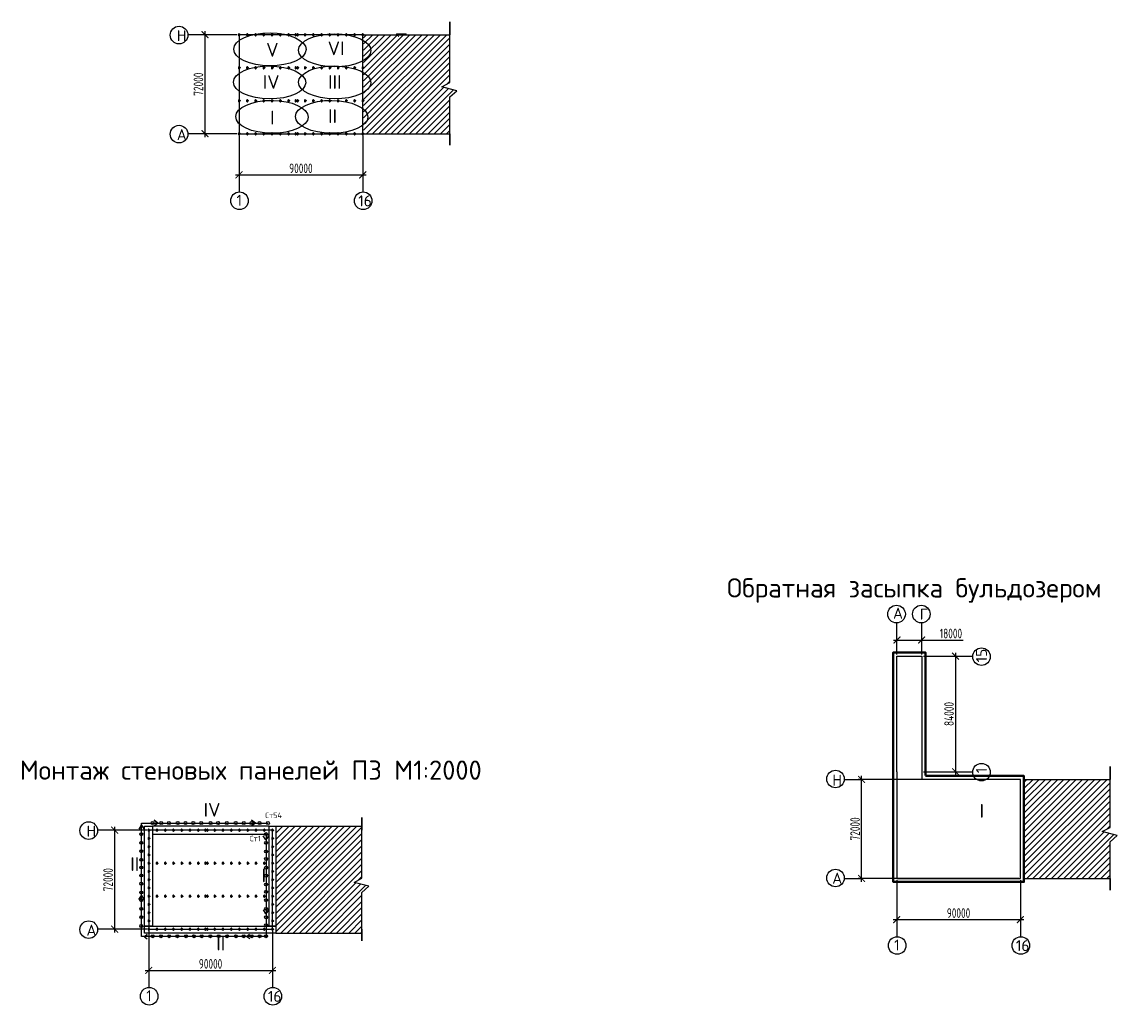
# Paper-space layout 'кал.план' of a CAD drawing. Header units: millimetres. Extents: x 0 to 2359, y 0 to 678.
# Drawn here: x 1408.2 to 1806.6, y -0.3 to 357.2 of the extents above; entities that cross this region are included whole.
import ezdxf

# ---------------------------------------------------------------- set-up
doc = ezdxf.new("R2010")
doc.units = ezdxf.units.MM
doc.header["$LTSCALE"] = 0.5
doc.layers.add('размеры', color=7, linetype='Continuous')
doc.layers.add('тонкие', color=7, linetype='Continuous')
doc.layers.add('ТОЛСТЫЕ', color=1, linetype='Continuous', lineweight=50)
doc.layers.add('ТОНКИЕе', color=7, linetype='Continuous', lineweight=25)
doc.styles.add('Наклонный', font='isocpeur.ttf', dxfattribs={"width": 0.7, "height": 3.5})
doc.styles.add('Наклонный 5', font='isocpeur.ttf', dxfattribs={"height": 7})
doc.dimstyles.new('СТРОИТЕЛЬНЫЙ', dxfattribs={"dimtxt": 3.5, "dimasz": 2.5, "dimexe": 1.25, "dimexo": 0.625, "dimtad": 1, "dimdec": 0, "dimlfac": 500, "dimdsep": 46, "dimtxsty": 'Наклонный', "dimblk1": 'ARCHTICK', "dimblk2": 'ARCHTICK', "dimsah": 1, "dimcen": 0, "dimdle": 1.25, "dimadec": 0, "dimazin": 0, "dimtfac": 0.75, "dimtdec": 0, "dimtmove": 0, "dimatfit": 3, "dimldrblk": 'ARCHTICK', "dimfxl": 1, "dimtolj": 1, "dimtzin": 0, "dimarcsym": 0})

# ---------------------------------------------------------------- blocks, each defined once
blk = doc.blocks.new('_ArchTick')
at = {"color": 0, "linetype": 'ByBlock', "const_width": 0.15}
blk.add_lwpolyline([(-0.5, -0.5), (0.5, 0.5)], dxfattribs=at)
blk = doc.blocks.new('*D827')
at = {"layer": 'Defpoints', "color": 0, "transparency": 16777216}
for p in [(1726.4, 45.73), (1771.4, 45.73), (1771.4, 30.75)]:
    blk.add_point(p, dxfattribs=at)
at = {"layer": 'размеры', "color": 0, "lineweight": -2, "transparency": 16777216}
for p, q in [((1726.4, 45.1), (1726.4, 29.5)), ((1771.4, 45.1), (1771.4, 29.5)), ((1725.15, 30.75), (1772.65, 30.75))]:
    blk.add_line(p, q, dxfattribs=at)
at = {"layer": 'размеры', "color": 0, "lineweight": -2, "transparency": 16777216, "xscale": 2.5, "yscale": 2.5, "zscale": 2.5, "rotation": 180}
blk.add_blockref('_ArchTick', (1726.4, 30.75), dxfattribs=at)
at = {"layer": 'размеры', "color": 0, "lineweight": -2, "transparency": 16777216, "xscale": 2.5, "yscale": 2.5, "zscale": 2.5}
blk.add_blockref('_ArchTick', (1771.4, 30.75), dxfattribs=at)
at = {"layer": 'размеры', "color": 0, "transparency": 16777216, "insert": (1748.9, 33.13), "char_height": 3.5, "attachment_point": 5, "style": 'Наклонный'}
blk.add_mtext('\\A1;90000', dxfattribs=at)
blk = doc.blocks.new('*D817')
at = {"layer": 'Defpoints', "color": 0, "transparency": 16777216}
for p in [(1454.31, 27.27), (1499.31, 27.27), (1499.31, 12.3)]:
    blk.add_point(p, dxfattribs=at)
at = {"layer": 'размеры', "color": 0, "lineweight": -2, "transparency": 16777216}
for p, q in [((1454.31, 26.65), (1454.31, 11.05)), ((1499.31, 26.65), (1499.31, 11.05)), ((1453.06, 12.3), (1500.56, 12.3))]:
    blk.add_line(p, q, dxfattribs=at)
at = {"layer": 'размеры', "color": 0, "lineweight": -2, "transparency": 16777216, "xscale": 2.5, "yscale": 2.5, "zscale": 2.5, "rotation": 180}
blk.add_blockref('_ArchTick', (1454.31, 12.3), dxfattribs=at)
at = {"layer": 'размеры', "color": 0, "lineweight": -2, "transparency": 16777216, "xscale": 2.5, "yscale": 2.5, "zscale": 2.5}
blk.add_blockref('_ArchTick', (1499.31, 12.3), dxfattribs=at)
at = {"layer": 'размеры', "color": 0, "transparency": 16777216, "insert": (1476.81, 14.67), "char_height": 3.5, "attachment_point": 5, "style": 'Наклонный'}
blk.add_mtext('\\A1;90000', dxfattribs=at)
blk = doc.blocks.new('*D818')
at = {"layer": 'Defpoints', "color": 0, "transparency": 16777216}
for p in [(1454.31, 63.27), (1441.92, 27.27), (1454.31, 27.27)]:
    blk.add_point(p, dxfattribs=at)
at = {"layer": 'размеры', "color": 0, "lineweight": -2, "transparency": 16777216}
for p, q in [((1441.92, 64.52), (1441.92, 26.02)), ((1453.69, 63.27), (1440.67, 63.27)), ((1453.69, 27.27), (1440.67, 27.27))]:
    blk.add_line(p, q, dxfattribs=at)
at = {"layer": 'размеры', "color": 0, "lineweight": -2, "transparency": 16777216, "xscale": 2.5, "yscale": 2.5, "zscale": 2.5}
for p, rotation in [((1441.92, 63.27), 90), ((1441.92, 27.27), 270)]:
    blk.add_blockref('_ArchTick', p, dxfattribs=dict(at, rotation=rotation))
at = {"layer": 'размеры', "color": 0, "transparency": 16777216, "insert": (1439.54, 45.27), "char_height": 3.5, "attachment_point": 5, "rotation": 90, "style": 'Наклонный'}
blk.add_mtext('\\A1;72000', dxfattribs=at)
blk = doc.blocks.new('*D831')
at = {"layer": 'Defpoints', "color": 0, "transparency": 16777216}
for p in [(1487.17, 316.52), (1532.17, 316.52), (1532.17, 301.54)]:
    blk.add_point(p, dxfattribs=at)
at = {"layer": 'размеры', "color": 0, "lineweight": -2, "transparency": 16777216}
for p, q in [((1487.17, 315.89), (1487.17, 300.29)), ((1532.17, 315.89), (1532.17, 300.29)), ((1485.92, 301.54), (1533.42, 301.54))]:
    blk.add_line(p, q, dxfattribs=at)
at = {"layer": 'размеры', "color": 0, "lineweight": -2, "transparency": 16777216, "xscale": 2.5, "yscale": 2.5, "zscale": 2.5, "rotation": 180}
blk.add_blockref('_ArchTick', (1487.17, 301.54), dxfattribs=at)
at = {"layer": 'размеры', "color": 0, "lineweight": -2, "transparency": 16777216, "xscale": 2.5, "yscale": 2.5, "zscale": 2.5}
blk.add_blockref('_ArchTick', (1532.17, 301.54), dxfattribs=at)
at = {"layer": 'размеры', "color": 0, "transparency": 16777216, "insert": (1509.67, 303.92), "char_height": 3.5, "attachment_point": 5, "style": 'Наклонный'}
blk.add_mtext('\\A1;90000', dxfattribs=at)
blk = doc.blocks.new('*D832')
at = {"layer": 'Defpoints', "color": 0, "transparency": 16777216}
for p in [(1487.17, 352.52), (1474.78, 316.52), (1487.17, 316.52)]:
    blk.add_point(p, dxfattribs=at)
at = {"layer": 'размеры', "color": 0, "lineweight": -2, "transparency": 16777216}
for p, q in [((1486.54, 352.52), (1473.53, 352.52)), ((1474.78, 353.77), (1474.78, 315.27)), ((1486.54, 316.52), (1473.53, 316.52))]:
    blk.add_line(p, q, dxfattribs=at)
at = {"layer": 'размеры', "color": 0, "lineweight": -2, "transparency": 16777216, "xscale": 2.5, "yscale": 2.5, "zscale": 2.5}
for p, rotation in [((1474.78, 352.52), 90), ((1474.78, 316.52), 270)]:
    blk.add_blockref('_ArchTick', p, dxfattribs=dict(at, rotation=rotation))
at = {"layer": 'размеры', "color": 0, "transparency": 16777216, "insert": (1472.4, 334.52), "char_height": 3.5, "attachment_point": 5, "rotation": 90, "style": 'Наклонный'}
blk.add_mtext('\\A1;72000', dxfattribs=at)
blk = doc.blocks.new('*D803')
at = {"layer": 'Defpoints', "color": 0, "transparency": 16777216}
for p in [(1735.5, 126.53), (1735.5, 84.53), (1747.82, 84.53)]:
    blk.add_point(p, dxfattribs=at)
at = {"layer": 'размеры', "color": 0, "lineweight": -2, "transparency": 16777216}
for p, q in [((1747.82, 127.78), (1747.82, 83.28)), ((1736.13, 126.53), (1749.07, 126.53)), ((1736.13, 84.53), (1749.07, 84.53))]:
    blk.add_line(p, q, dxfattribs=at)
at = {"layer": 'размеры', "color": 0, "lineweight": -2, "transparency": 16777216, "xscale": 2.5, "yscale": 2.5, "zscale": 2.5}
for p, rotation in [((1747.82, 126.53), 90), ((1747.82, 84.53), 270)]:
    blk.add_blockref('_ArchTick', p, dxfattribs=dict(at, rotation=rotation))
at = {"layer": 'размеры', "color": 0, "transparency": 16777216, "insert": (1745.44, 105.53), "char_height": 3.5, "attachment_point": 5, "rotation": 90, "style": 'Наклонный'}
blk.add_mtext('\\A1;84000', dxfattribs=at)
blk = doc.blocks.new('*D804')
at = {"layer": 'Defpoints', "color": 0, "transparency": 16777216}
for p in [(1735.5, 132.42), (1726.5, 126.53), (1735.5, 126.53)]:
    blk.add_point(p, dxfattribs=at)
at = {"layer": 'размеры', "color": 0, "lineweight": -2, "transparency": 16777216}
for p, q in [((1725.25, 132.42), (1735.5, 132.42)), ((1726.5, 127.16), (1726.5, 133.67)), ((1735.5, 127.16), (1735.5, 133.67)), ((1735.5, 132.42), (1750.55, 132.42))]:
    blk.add_line(p, q, dxfattribs=at)
at = {"layer": 'размеры', "color": 0, "lineweight": -2, "transparency": 16777216, "xscale": 2.5, "yscale": 2.5, "zscale": 2.5, "rotation": 180}
blk.add_blockref('_ArchTick', (1726.5, 132.42), dxfattribs=at)
at = {"layer": 'размеры', "color": 0, "lineweight": -2, "transparency": 16777216, "xscale": 2.5, "yscale": 2.5, "zscale": 2.5}
blk.add_blockref('_ArchTick', (1735.5, 132.42), dxfattribs=at)
at = {"layer": 'размеры', "color": 0, "transparency": 16777216, "insert": (1746.13, 134.79), "char_height": 3.5, "attachment_point": 5, "style": 'Наклонный'}
blk.add_mtext('\\A1;18000', dxfattribs=at)
blk = doc.blocks.new('*D805')
at = {"layer": 'Defpoints', "color": 0, "transparency": 16777216}
for p in [(1713.63, 81.73), (1771.44, 81.73), (1771.44, 45.73)]:
    blk.add_point(p, dxfattribs=at)
at = {"layer": 'размеры', "color": 0, "lineweight": -2, "transparency": 16777216}
for p, q in [((1770.82, 81.73), (1712.38, 81.73)), ((1713.63, 44.48), (1713.63, 82.98)), ((1770.82, 45.73), (1712.38, 45.73))]:
    blk.add_line(p, q, dxfattribs=at)
at = {"layer": 'размеры', "color": 0, "lineweight": -2, "transparency": 16777216, "xscale": 2.5, "yscale": 2.5, "zscale": 2.5}
for p, rotation in [((1713.63, 81.73), 90), ((1713.63, 45.73), 270)]:
    blk.add_blockref('_ArchTick', p, dxfattribs=dict(at, rotation=rotation))
at = {"layer": 'размеры', "color": 0, "transparency": 16777216, "insert": (1711.26, 63.73), "char_height": 3.5, "attachment_point": 5, "rotation": 90, "style": 'Наклонный'}
blk.add_mtext('\\A1;72000', dxfattribs=at)

psp = doc.layouts.new('кал.план')

# ---------------------------------------------------------------- hatches: boundary and pattern name
at = {"layer": 'тонкие', "transparency": 33554687}
h = psp.add_hatch(dxfattribs=at)
h.set_pattern_fill('ANSI31', scale=0.5)
h.set_pattern_definition([(45, (1143.179, -237.6776), (-1.122532, 1.122532), [])])
h.paths.add_polyline_path([(1563.812, 352.5173), (1563.5742, 352.5173), (1532.4691, 352.5173), (1532.4691, 316.5173), (1563.812, 316.5173), (1563.812, 329.8757), (1566.3688, 332.1294), (1560.9627, 333.5257), (1563.812, 335.075)])
h = psp.add_hatch(dxfattribs=at)
h.set_pattern_fill('ANSI31', scale=0.5)
h.set_pattern_definition([(45, (1383.3835, -508.4675), (-1.122532, 1.122532), [])])
h.paths.add_polyline_path([(1804.0164, 81.7274), (1803.7786, 81.7274), (1772.6736, 81.7274), (1772.6736, 45.7274), (1804.0164, 45.7274), (1804.0164, 59.0858), (1806.5733, 61.3395), (1801.1672, 62.7358), (1804.0164, 64.2851)])
h = psp.add_hatch(dxfattribs=at)
h.set_pattern_fill('ANSI31', scale=0.5)
h.set_pattern_definition([(45, (1111.2251, -526.9241), (-1.122532, 1.122532), [])])
h.paths.add_polyline_path([(1531.8581, 63.2707), (1531.8581, 64.763), (1500.5152, 64.763), (1500.5152, 25.8747), (1531.8581, 25.8747), (1531.8581, 40.6291), (1534.4149, 42.8829), (1529.0088, 44.2791), (1531.8581, 45.8284)])

# ---------------------------------------------------------------- linework, layer by layer
at = {"layer": 'ТОЛСТЫЕ', "color": 0}
for points in [[(1487.1691, 352.5173), (1487.1691, 352.8173), (1487.1691, 352.2173), (1487.1691, 352.5173), (1487.4691, 352.5173), (1486.8691, 352.5173)], [(1490.1691, 352.5173), (1490.1691, 352.8173), (1490.1691, 352.2173), (1490.1691, 352.5173), (1490.4691, 352.5173), (1489.8691, 352.5173)], [(1493.1691, 352.5173), (1493.1691, 352.8173), (1493.1691, 352.2173), (1493.1691, 352.5173), (1493.4691, 352.5173), (1492.8691, 352.5173)], [(1496.1691, 352.5173), (1496.1691, 352.8173), (1496.1691, 352.2173), (1496.1691, 352.5173), (1496.4691, 352.5173), (1495.8691, 352.5173)], [(1499.1691, 352.5173), (1499.1691, 352.8173), (1499.1691, 352.2173), (1499.1691, 352.5173), (1499.4691, 352.5173), (1498.8691, 352.5173)], [(1502.1691, 352.5173), (1502.1691, 352.8173), (1502.1691, 352.2173), (1502.1691, 352.5173), (1502.4691, 352.5173), (1501.8691, 352.5173)], [(1505.1691, 352.5173), (1505.1691, 352.8173), (1505.1691, 352.2173), (1505.1691, 352.5173), (1505.4691, 352.5173), (1504.8691, 352.5173)], [(1507.7991, 352.5173), (1507.7991, 352.8173), (1507.7991, 352.2173), (1507.7991, 352.5173), (1508.0991, 352.5173), (1507.4991, 352.5173)], [(1508.4741, 352.5173), (1508.4741, 352.8173), (1508.4741, 352.2173), (1508.4741, 352.5173), (1508.7741, 352.5173), (1508.1741, 352.5173)], [(1511.1691, 352.5173), (1511.1691, 352.8173), (1511.1691, 352.2173), (1511.1691, 352.5173), (1511.4691, 352.5173), (1510.8691, 352.5173)], [(1514.1691, 352.5173), (1514.1691, 352.8173), (1514.1691, 352.2173), (1514.1691, 352.5173), (1514.4691, 352.5173), (1513.8691, 352.5173)], [(1517.1691, 352.5173), (1517.1691, 352.8173), (1517.1691, 352.2173), (1517.1691, 352.5173), (1517.4691, 352.5173), (1516.8691, 352.5173)], [(1520.1691, 352.5173), (1520.1691, 352.8173), (1520.1691, 352.2173), (1520.1691, 352.5173), (1520.4691, 352.5173), (1519.8691, 352.5173)], [(1523.1691, 352.5173), (1523.1691, 352.8173), (1523.1691, 352.2173), (1523.1691, 352.5173), (1523.4691, 352.5173), (1522.8691, 352.5173)], [(1526.1691, 352.5173), (1526.1691, 352.8173), (1526.1691, 352.2173), (1526.1691, 352.5173), (1526.4691, 352.5173), (1525.8691, 352.5173)], [(1529.1691, 352.5173), (1529.1691, 352.8173), (1529.1691, 352.2173), (1529.1691, 352.5173), (1529.4691, 352.5173), (1528.8691, 352.5173)], [(1532.1691, 352.5173), (1532.1691, 352.8173), (1532.1691, 352.2173), (1532.1691, 352.5173), (1532.4691, 352.5173), (1531.8691, 352.5173)], [(1487.1691, 340.5173), (1487.1691, 340.8173), (1487.1691, 340.2173), (1487.1691, 340.5173), (1487.4691, 340.5173), (1486.8691, 340.5173)], [(1490.1691, 340.5173), (1490.1691, 340.8173), (1490.1691, 340.2173), (1490.1691, 340.5173), (1490.4691, 340.5173), (1489.8691, 340.5173)], [(1493.1691, 340.5173), (1493.1691, 340.8173), (1493.1691, 340.2173), (1493.1691, 340.5173), (1493.4691, 340.5173), (1492.8691, 340.5173)], [(1496.1691, 340.5173), (1496.1691, 340.8173), (1496.1691, 340.2173), (1496.1691, 340.5173), (1496.4691, 340.5173), (1495.8691, 340.5173)], [(1499.1691, 340.5173), (1499.1691, 340.8173), (1499.1691, 340.2173), (1499.1691, 340.5173), (1499.4691, 340.5173), (1498.8691, 340.5173)], [(1502.1691, 340.5173), (1502.1691, 340.8173), (1502.1691, 340.2173), (1502.1691, 340.5173), (1502.4691, 340.5173), (1501.8691, 340.5173)], [(1505.1691, 340.5173), (1505.1691, 340.8173), (1505.1691, 340.2173), (1505.1691, 340.5173), (1505.4691, 340.5173), (1504.8691, 340.5173)], [(1507.7991, 340.5173), (1507.7991, 340.8173), (1507.7991, 340.2173), (1507.7991, 340.5173), (1508.0991, 340.5173), (1507.4991, 340.5173)], [(1508.4741, 340.5173), (1508.4741, 340.8173), (1508.4741, 340.2173), (1508.4741, 340.5173), (1508.7741, 340.5173), (1508.1741, 340.5173)], [(1511.1691, 340.5173), (1511.1691, 340.8173), (1511.1691, 340.2173), (1511.1691, 340.5173), (1511.4691, 340.5173), (1510.8691, 340.5173)], [(1514.1691, 340.5173), (1514.1691, 340.8173), (1514.1691, 340.2173), (1514.1691, 340.5173), (1514.4691, 340.5173), (1513.8691, 340.5173)], [(1517.1691, 340.5173), (1517.1691, 340.8173), (1517.1691, 340.2173), (1517.1691, 340.5173), (1517.4691, 340.5173), (1516.8691, 340.5173)], [(1520.1691, 340.5173), (1520.1691, 340.8173), (1520.1691, 340.2173), (1520.1691, 340.5173), (1520.4691, 340.5173), (1519.8691, 340.5173)], [(1523.1691, 340.5173), (1523.1691, 340.8173), (1523.1691, 340.2173), (1523.1691, 340.5173), (1523.4691, 340.5173), (1522.8691, 340.5173)], [(1526.1691, 340.5173), (1526.1691, 340.8173), (1526.1691, 340.2173), (1526.1691, 340.5173), (1526.4691, 340.5173), (1525.8691, 340.5173)], [(1529.1691, 340.5173), (1529.1691, 340.8173), (1529.1691, 340.2173), (1529.1691, 340.5173), (1529.4691, 340.5173), (1528.8691, 340.5173)], [(1532.1691, 340.5173), (1532.1691, 340.8173), (1532.1691, 340.2173), (1532.1691, 340.5173), (1532.4691, 340.5173), (1531.8691, 340.5173)], [(1487.1691, 328.5173), (1487.1691, 328.8173), (1487.1691, 328.2173), (1487.1691, 328.5173), (1487.4691, 328.5173), (1486.8691, 328.5173)], [(1490.1691, 328.5173), (1490.1691, 328.8173), (1490.1691, 328.2173), (1490.1691, 328.5173), (1490.4691, 328.5173), (1489.8691, 328.5173)], [(1493.1691, 328.5173), (1493.1691, 328.8173), (1493.1691, 328.2173), (1493.1691, 328.5173), (1493.4691, 328.5173), (1492.8691, 328.5173)], [(1496.1691, 328.5173), (1496.1691, 328.8173), (1496.1691, 328.2173), (1496.1691, 328.5173), (1496.4691, 328.5173), (1495.8691, 328.5173)], [(1499.1691, 328.5173), (1499.1691, 328.8173), (1499.1691, 328.2173), (1499.1691, 328.5173), (1499.4691, 328.5173), (1498.8691, 328.5173)], [(1502.1691, 328.5173), (1502.1691, 328.8173), (1502.1691, 328.2173), (1502.1691, 328.5173), (1502.4691, 328.5173), (1501.8691, 328.5173)], [(1505.1691, 328.5173), (1505.1691, 328.8173), (1505.1691, 328.2173), (1505.1691, 328.5173), (1505.4691, 328.5173), (1504.8691, 328.5173)], [(1507.7991, 328.5173), (1507.7991, 328.8173), (1507.7991, 328.2173), (1507.7991, 328.5173), (1508.0991, 328.5173), (1507.4991, 328.5173)], [(1508.4741, 328.5173), (1508.4741, 328.8173), (1508.4741, 328.2173), (1508.4741, 328.5173), (1508.7741, 328.5173), (1508.1741, 328.5173)], [(1511.1691, 328.5173), (1511.1691, 328.8173), (1511.1691, 328.2173), (1511.1691, 328.5173), (1511.4691, 328.5173), (1510.8691, 328.5173)], [(1514.1691, 328.5173), (1514.1691, 328.8173), (1514.1691, 328.2173), (1514.1691, 328.5173), (1514.4691, 328.5173), (1513.8691, 328.5173)], [(1517.1691, 328.5173), (1517.1691, 328.8173), (1517.1691, 328.2173), (1517.1691, 328.5173), (1517.4691, 328.5173), (1516.8691, 328.5173)], [(1520.1691, 328.5173), (1520.1691, 328.8173), (1520.1691, 328.2173), (1520.1691, 328.5173), (1520.4691, 328.5173), (1519.8691, 328.5173)], [(1523.1691, 328.5173), (1523.1691, 328.8173), (1523.1691, 328.2173), (1523.1691, 328.5173), (1523.4691, 328.5173), (1522.8691, 328.5173)], [(1526.1691, 328.5173), (1526.1691, 328.8173), (1526.1691, 328.2173), (1526.1691, 328.5173), (1526.4691, 328.5173), (1525.8691, 328.5173)], [(1529.1691, 328.5173), (1529.1691, 328.8173), (1529.1691, 328.2173), (1529.1691, 328.5173), (1529.4691, 328.5173), (1528.8691, 328.5173)], [(1532.1691, 328.5173), (1532.1691, 328.8173), (1532.1691, 328.2173), (1532.1691, 328.5173), (1532.4691, 328.5173), (1531.8691, 328.5173)], [(1487.1691, 316.5173), (1487.1691, 316.8173), (1487.1691, 316.2173), (1487.1691, 316.5173), (1487.4691, 316.5173), (1486.8691, 316.5173)], [(1490.1691, 316.5173), (1490.1691, 316.8173), (1490.1691, 316.2173), (1490.1691, 316.5173), (1490.4691, 316.5173), (1489.8691, 316.5173)], [(1493.1691, 316.5173), (1493.1691, 316.8173), (1493.1691, 316.2173), (1493.1691, 316.5173), (1493.4691, 316.5173), (1492.8691, 316.5173)], [(1496.1691, 316.5173), (1496.1691, 316.8173), (1496.1691, 316.2173), (1496.1691, 316.5173), (1496.4691, 316.5173), (1495.8691, 316.5173)], [(1499.1691, 316.5173), (1499.1691, 316.8173), (1499.1691, 316.2173), (1499.1691, 316.5173), (1499.4691, 316.5173), (1498.8691, 316.5173)], [(1502.1691, 316.5173), (1502.1691, 316.8173), (1502.1691, 316.2173), (1502.1691, 316.5173), (1502.4691, 316.5173), (1501.8691, 316.5173)], [(1505.1691, 316.5173), (1505.1691, 316.8173), (1505.1691, 316.2173), (1505.1691, 316.5173), (1505.4691, 316.5173), (1504.8691, 316.5173)], [(1507.7991, 316.5173), (1507.7991, 316.8173), (1507.7991, 316.2173), (1507.7991, 316.5173), (1508.0991, 316.5173), (1507.4991, 316.5173)], [(1508.4741, 316.5173), (1508.4741, 316.8173), (1508.4741, 316.2173), (1508.4741, 316.5173), (1508.7741, 316.5173), (1508.1741, 316.5173)], [(1511.1691, 316.5173), (1511.1691, 316.8173), (1511.1691, 316.2173), (1511.1691, 316.5173), (1511.4691, 316.5173), (1510.8691, 316.5173)], [(1514.1691, 316.5173), (1514.1691, 316.8173), (1514.1691, 316.2173), (1514.1691, 316.5173), (1514.4691, 316.5173), (1513.8691, 316.5173)], [(1517.1691, 316.5173), (1517.1691, 316.8173), (1517.1691, 316.2173), (1517.1691, 316.5173), (1517.4691, 316.5173), (1516.8691, 316.5173)], [(1520.1691, 316.5173), (1520.1691, 316.8173), (1520.1691, 316.2173), (1520.1691, 316.5173), (1520.4691, 316.5173), (1519.8691, 316.5173)], [(1523.1691, 316.5173), (1523.1691, 316.8173), (1523.1691, 316.2173), (1523.1691, 316.5173), (1523.4691, 316.5173), (1522.8691, 316.5173)], [(1526.1691, 316.5173), (1526.1691, 316.8173), (1526.1691, 316.2173), (1526.1691, 316.5173), (1526.4691, 316.5173), (1525.8691, 316.5173)], [(1529.1691, 316.5173), (1529.1691, 316.8173), (1529.1691, 316.2173), (1529.1691, 316.5173), (1529.4691, 316.5173), (1528.8691, 316.5173)], [(1532.1691, 316.5173), (1532.1691, 316.8173), (1532.1691, 316.2173), (1532.1691, 316.5173), (1532.4691, 316.5173), (1531.8691, 316.5173)], [(1725.1336, 84.5303), (1725.1336, 84.5303), (1725.1336, 126.5303), (1725.1336, 127.9003), (1735.5036, 127.9003), (1736.8736, 127.9003), (1736.8736, 84.5303), (1736.8736, 83.1603)], [(1725.1336, 83.1603), (1725.1336, 84.5303)], [(1725.1336, 45.7274), (1725.1336, 45.7274), (1725.1336, 81.7274), (1725.1336, 82.9974), (1725.1336, 82.9974)], [(1736.8736, 82.9974), (1771.4036, 82.9974), (1772.6736, 82.9974), (1772.6736, 45.7274), (1772.6736, 44.4574), (1725.1336, 44.4574), (1725.1336, 45.7274)], [(1454.3136, 63.2707), (1454.3136, 63.5707), (1454.3136, 62.9707), (1454.3136, 63.2707), (1454.6136, 63.2707), (1454.0136, 63.2707)], [(1454.3136, 60.2707), (1454.3136, 60.5707), (1454.3136, 59.9707), (1454.3136, 60.2707), (1454.6136, 60.2707), (1454.0136, 60.2707)], [(1457.3136, 63.2707), (1457.3136, 63.5707), (1457.3136, 62.9707), (1457.3136, 63.2707), (1457.6136, 63.2707), (1457.0136, 63.2707)], [(1460.3136, 63.2707), (1460.3136, 63.5707), (1460.3136, 62.9707), (1460.3136, 63.2707), (1460.6136, 63.2707), (1460.0136, 63.2707)], [(1463.3136, 63.2707), (1463.3136, 63.5707), (1463.3136, 62.9707), (1463.3136, 63.2707), (1463.6136, 63.2707), (1463.0136, 63.2707)], [(1466.3136, 63.2707), (1466.3136, 63.5707), (1466.3136, 62.9707), (1466.3136, 63.2707), (1466.6136, 63.2707), (1466.0136, 63.2707)], [(1469.3136, 63.2707), (1469.3136, 63.5707), (1469.3136, 62.9707), (1469.3136, 63.2707), (1469.6136, 63.2707), (1469.0136, 63.2707)], [(1472.3136, 63.2707), (1472.3136, 63.5707), (1472.3136, 62.9707), (1472.3136, 63.2707), (1472.6136, 63.2707), (1472.0136, 63.2707)], [(1474.9436, 63.2707), (1474.9436, 63.5707), (1474.9436, 62.9707), (1474.9436, 63.2707), (1475.2436, 63.2707), (1474.6436, 63.2707)], [(1475.6187, 63.2707), (1475.6187, 63.5707), (1475.6187, 62.9707), (1475.6187, 63.2707), (1475.9187, 63.2707), (1475.3187, 63.2707)], [(1478.3136, 63.2707), (1478.3136, 63.5707), (1478.3136, 62.9707), (1478.3136, 63.2707), (1478.6136, 63.2707), (1478.0136, 63.2707)], [(1481.3136, 63.2707), (1481.3136, 63.5707), (1481.3136, 62.9707), (1481.3136, 63.2707), (1481.6136, 63.2707), (1481.0136, 63.2707)], [(1484.3136, 63.2707), (1484.3136, 63.5707), (1484.3136, 62.9707), (1484.3136, 63.2707), (1484.6136, 63.2707), (1484.0136, 63.2707)], [(1487.3136, 63.2707), (1487.3136, 63.5707), (1487.3136, 62.9707), (1487.3136, 63.2707), (1487.6136, 63.2707), (1487.0136, 63.2707)], [(1490.3136, 63.2707), (1490.3136, 63.5707), (1490.3136, 62.9707), (1490.3136, 63.2707), (1490.6136, 63.2707), (1490.0136, 63.2707)], [(1493.3136, 63.2707), (1493.3136, 63.5707), (1493.3136, 62.9707), (1493.3136, 63.2707), (1493.6136, 63.2707), (1493.0136, 63.2707)], [(1496.3136, 63.2707), (1496.3136, 63.5707), (1496.3136, 62.9707), (1496.3136, 63.2707), (1496.6136, 63.2707), (1496.0136, 63.2707)], [(1499.3136, 63.2707), (1499.3136, 63.5707), (1499.3136, 62.9707), (1499.3136, 63.2707), (1499.6136, 63.2707), (1499.0136, 63.2707)], [(1499.3136, 60.2707), (1499.3136, 60.5707), (1499.3136, 59.9707), (1499.3136, 60.2707), (1499.6136, 60.2707), (1499.0136, 60.2707)], [(1454.3136, 57.2707), (1454.3136, 57.5707), (1454.3136, 56.9707), (1454.3136, 57.2707), (1454.6136, 57.2707), (1454.0136, 57.2707)], [(1499.3136, 57.2707), (1499.3136, 57.5707), (1499.3136, 56.9707), (1499.3136, 57.2707), (1499.6136, 57.2707), (1499.0136, 57.2707)], [(1454.3136, 54.2707), (1454.3136, 54.5707), (1454.3136, 53.9707), (1454.3136, 54.2707), (1454.6136, 54.2707), (1454.0136, 54.2707)], [(1499.3136, 54.2707), (1499.3136, 54.5707), (1499.3136, 53.9707), (1499.3136, 54.2707), (1499.6136, 54.2707), (1499.0136, 54.2707)], [(1454.3136, 51.2707), (1454.3136, 51.5707), (1454.3136, 50.9707), (1454.3136, 51.2707), (1454.6136, 51.2707), (1454.0136, 51.2707)], [(1454.3136, 51.2707), (1454.3136, 51.5707), (1454.3136, 50.9707), (1454.3136, 51.2707), (1454.6136, 51.2707), (1454.0136, 51.2707)], [(1454.3136, 48.2707), (1454.3136, 48.5707), (1454.3136, 47.9707), (1454.3136, 48.2707), (1454.6136, 48.2707), (1454.0136, 48.2707)], [(1457.3136, 51.2707), (1457.3136, 51.5707), (1457.3136, 50.9707), (1457.3136, 51.2707), (1457.6136, 51.2707), (1457.0136, 51.2707)], [(1460.3136, 51.2707), (1460.3136, 51.5707), (1460.3136, 50.9707), (1460.3136, 51.2707), (1460.6136, 51.2707), (1460.0136, 51.2707)], [(1463.3136, 51.2707), (1463.3136, 51.5707), (1463.3136, 50.9707), (1463.3136, 51.2707), (1463.6136, 51.2707), (1463.0136, 51.2707)], [(1466.3136, 51.2707), (1466.3136, 51.5707), (1466.3136, 50.9707), (1466.3136, 51.2707), (1466.6136, 51.2707), (1466.0136, 51.2707)], [(1469.3136, 51.2707), (1469.3136, 51.5707), (1469.3136, 50.9707), (1469.3136, 51.2707), (1469.6136, 51.2707), (1469.0136, 51.2707)], [(1472.3136, 51.2707), (1472.3136, 51.5707), (1472.3136, 50.9707), (1472.3136, 51.2707), (1472.6136, 51.2707), (1472.0136, 51.2707)], [(1474.9436, 51.2707), (1474.9436, 51.5707), (1474.9436, 50.9707), (1474.9436, 51.2707), (1475.2436, 51.2707), (1474.6436, 51.2707)], [(1475.6187, 51.2707), (1475.6187, 51.5707), (1475.6187, 50.9707), (1475.6187, 51.2707), (1475.9187, 51.2707), (1475.3187, 51.2707)], [(1478.3136, 51.2707), (1478.3136, 51.5707), (1478.3136, 50.9707), (1478.3136, 51.2707), (1478.6136, 51.2707), (1478.0136, 51.2707)], [(1481.3136, 51.2707), (1481.3136, 51.5707), (1481.3136, 50.9707), (1481.3136, 51.2707), (1481.6136, 51.2707), (1481.0136, 51.2707)], [(1484.3136, 51.2707), (1484.3136, 51.5707), (1484.3136, 50.9707), (1484.3136, 51.2707), (1484.6136, 51.2707), (1484.0136, 51.2707)], [(1487.3136, 51.2707), (1487.3136, 51.5707), (1487.3136, 50.9707), (1487.3136, 51.2707), (1487.6136, 51.2707), (1487.0136, 51.2707)], [(1490.3136, 51.2707), (1490.3136, 51.5707), (1490.3136, 50.9707), (1490.3136, 51.2707), (1490.6136, 51.2707), (1490.0136, 51.2707)], [(1493.3136, 51.2707), (1493.3136, 51.5707), (1493.3136, 50.9707), (1493.3136, 51.2707), (1493.6136, 51.2707), (1493.0136, 51.2707)], [(1496.3136, 51.2707), (1496.3136, 51.5707), (1496.3136, 50.9707), (1496.3136, 51.2707), (1496.6136, 51.2707), (1496.0136, 51.2707)], [(1499.3136, 51.2707), (1499.3136, 51.5707), (1499.3136, 50.9707), (1499.3136, 51.2707), (1499.6136, 51.2707), (1499.0136, 51.2707)], [(1499.3136, 51.2707), (1499.3136, 51.5707), (1499.3136, 50.9707), (1499.3136, 51.2707), (1499.6136, 51.2707), (1499.0136, 51.2707)], [(1499.3136, 48.2707), (1499.3136, 48.5707), (1499.3136, 47.9707), (1499.3136, 48.2707), (1499.6136, 48.2707), (1499.0136, 48.2707)], [(1454.3136, 45.2707), (1454.3136, 45.5707), (1454.3136, 44.9707), (1454.3136, 45.2707), (1454.6136, 45.2707), (1454.0136, 45.2707)], [(1499.3136, 45.2707), (1499.3136, 45.5707), (1499.3136, 44.9707), (1499.3136, 45.2707), (1499.6136, 45.2707), (1499.0136, 45.2707)], [(1454.3136, 42.2707), (1454.3136, 42.5707), (1454.3136, 41.9707), (1454.3136, 42.2707), (1454.6136, 42.2707), (1454.0136, 42.2707)], [(1499.3136, 42.2707), (1499.3136, 42.5707), (1499.3136, 41.9707), (1499.3136, 42.2707), (1499.6136, 42.2707), (1499.0136, 42.2707)], [(1454.3136, 39.2707), (1454.3136, 39.5707), (1454.3136, 38.9707), (1454.3136, 39.2707), (1454.6136, 39.2707), (1454.0136, 39.2707)], [(1454.3136, 39.2707), (1454.3136, 39.5707), (1454.3136, 38.9707), (1454.3136, 39.2707), (1454.6136, 39.2707), (1454.0136, 39.2707)], [(1454.3136, 36.2707), (1454.3136, 36.5707), (1454.3136, 35.9707), (1454.3136, 36.2707), (1454.6136, 36.2707), (1454.0136, 36.2707)], [(1457.3136, 39.2707), (1457.3136, 39.5707), (1457.3136, 38.9707), (1457.3136, 39.2707), (1457.6136, 39.2707), (1457.0136, 39.2707)], [(1460.3136, 39.2707), (1460.3136, 39.5707), (1460.3136, 38.9707), (1460.3136, 39.2707), (1460.6136, 39.2707), (1460.0136, 39.2707)], [(1463.3136, 39.2707), (1463.3136, 39.5707), (1463.3136, 38.9707), (1463.3136, 39.2707), (1463.6136, 39.2707), (1463.0136, 39.2707)], [(1466.3136, 39.2707), (1466.3136, 39.5707), (1466.3136, 38.9707), (1466.3136, 39.2707), (1466.6136, 39.2707), (1466.0136, 39.2707)], [(1469.3136, 39.2707), (1469.3136, 39.5707), (1469.3136, 38.9707), (1469.3136, 39.2707), (1469.6136, 39.2707), (1469.0136, 39.2707)], [(1472.3136, 39.2707), (1472.3136, 39.5707), (1472.3136, 38.9707), (1472.3136, 39.2707), (1472.6136, 39.2707), (1472.0136, 39.2707)], [(1474.9436, 39.2707), (1474.9436, 39.5707), (1474.9436, 38.9707), (1474.9436, 39.2707), (1475.2436, 39.2707), (1474.6436, 39.2707)], [(1475.6187, 39.2707), (1475.6187, 39.5707), (1475.6187, 38.9707), (1475.6187, 39.2707), (1475.9187, 39.2707), (1475.3187, 39.2707)], [(1478.3136, 39.2707), (1478.3136, 39.5707), (1478.3136, 38.9707), (1478.3136, 39.2707), (1478.6136, 39.2707), (1478.0136, 39.2707)], [(1481.3136, 39.2707), (1481.3136, 39.5707), (1481.3136, 38.9707), (1481.3136, 39.2707), (1481.6136, 39.2707), (1481.0136, 39.2707)], [(1484.3136, 39.2707), (1484.3136, 39.5707), (1484.3136, 38.9707), (1484.3136, 39.2707), (1484.6136, 39.2707), (1484.0136, 39.2707)], [(1487.3136, 39.2707), (1487.3136, 39.5707), (1487.3136, 38.9707), (1487.3136, 39.2707), (1487.6136, 39.2707), (1487.0136, 39.2707)], [(1490.3136, 39.2707), (1490.3136, 39.5707), (1490.3136, 38.9707), (1490.3136, 39.2707), (1490.6136, 39.2707), (1490.0136, 39.2707)], [(1493.3136, 39.2707), (1493.3136, 39.5707), (1493.3136, 38.9707), (1493.3136, 39.2707), (1493.6136, 39.2707), (1493.0136, 39.2707)], [(1496.3136, 39.2707), (1496.3136, 39.5707), (1496.3136, 38.9707), (1496.3136, 39.2707), (1496.6136, 39.2707), (1496.0136, 39.2707)], [(1499.3136, 39.2707), (1499.3136, 39.5707), (1499.3136, 38.9707), (1499.3136, 39.2707), (1499.6136, 39.2707), (1499.0136, 39.2707)], [(1499.3136, 39.2707), (1499.3136, 39.5707), (1499.3136, 38.9707), (1499.3136, 39.2707), (1499.6136, 39.2707), (1499.0136, 39.2707)], [(1499.3136, 36.2707), (1499.3136, 36.5707), (1499.3136, 35.9707), (1499.3136, 36.2707), (1499.6136, 36.2707), (1499.0136, 36.2707)], [(1454.3136, 33.2707), (1454.3136, 33.5707), (1454.3136, 32.9707), (1454.3136, 33.2707), (1454.6136, 33.2707), (1454.0136, 33.2707)], [(1499.3136, 33.2707), (1499.3136, 33.5707), (1499.3136, 32.9707), (1499.3136, 33.2707), (1499.6136, 33.2707), (1499.0136, 33.2707)], [(1454.3136, 30.2707), (1454.3136, 30.5707), (1454.3136, 29.9707), (1454.3136, 30.2707), (1454.6136, 30.2707), (1454.0136, 30.2707)], [(1499.3136, 30.2707), (1499.3136, 30.5707), (1499.3136, 29.9707), (1499.3136, 30.2707), (1499.6136, 30.2707), (1499.0136, 30.2707)], [(1454.3136, 27.2707), (1454.3136, 27.5707), (1454.3136, 26.9707), (1454.3136, 27.2707), (1454.6136, 27.2707), (1454.0136, 27.2707)], [(1457.3136, 27.2707), (1457.3136, 27.5707), (1457.3136, 26.9707), (1457.3136, 27.2707), (1457.6136, 27.2707), (1457.0136, 27.2707)], [(1460.3136, 27.2707), (1460.3136, 27.5707), (1460.3136, 26.9707), (1460.3136, 27.2707), (1460.6136, 27.2707), (1460.0136, 27.2707)], [(1463.3136, 27.2707), (1463.3136, 27.5707), (1463.3136, 26.9707), (1463.3136, 27.2707), (1463.6136, 27.2707), (1463.0136, 27.2707)], [(1466.3136, 27.2707), (1466.3136, 27.5707), (1466.3136, 26.9707), (1466.3136, 27.2707), (1466.6136, 27.2707), (1466.0136, 27.2707)], [(1469.3136, 27.2707), (1469.3136, 27.5707), (1469.3136, 26.9707), (1469.3136, 27.2707), (1469.6136, 27.2707), (1469.0136, 27.2707)], [(1472.3136, 27.2707), (1472.3136, 27.5707), (1472.3136, 26.9707), (1472.3136, 27.2707), (1472.6136, 27.2707), (1472.0136, 27.2707)], [(1474.9436, 27.2707), (1474.9436, 27.5707), (1474.9436, 26.9707), (1474.9436, 27.2707), (1475.2436, 27.2707), (1474.6436, 27.2707)], [(1475.6187, 27.2707), (1475.6187, 27.5707), (1475.6187, 26.9707), (1475.6187, 27.2707), (1475.9187, 27.2707), (1475.3187, 27.2707)], [(1478.3136, 27.2707), (1478.3136, 27.5707), (1478.3136, 26.9707), (1478.3136, 27.2707), (1478.6136, 27.2707), (1478.0136, 27.2707)], [(1481.3136, 27.2707), (1481.3136, 27.5707), (1481.3136, 26.9707), (1481.3136, 27.2707), (1481.6136, 27.2707), (1481.0136, 27.2707)], [(1484.3136, 27.2707), (1484.3136, 27.5707), (1484.3136, 26.9707), (1484.3136, 27.2707), (1484.6136, 27.2707), (1484.0136, 27.2707)], [(1487.3136, 27.2707), (1487.3136, 27.5707), (1487.3136, 26.9707), (1487.3136, 27.2707), (1487.6136, 27.2707), (1487.0136, 27.2707)], [(1490.3136, 27.2707), (1490.3136, 27.5707), (1490.3136, 26.9707), (1490.3136, 27.2707), (1490.6136, 27.2707), (1490.0136, 27.2707)], [(1493.3136, 27.2707), (1493.3136, 27.5707), (1493.3136, 26.9707), (1493.3136, 27.2707), (1493.6136, 27.2707), (1493.0136, 27.2707)], [(1496.3136, 27.2707), (1496.3136, 27.5707), (1496.3136, 26.9707), (1496.3136, 27.2707), (1496.6136, 27.2707), (1496.0136, 27.2707)], [(1499.3136, 27.2707), (1499.3136, 27.5707), (1499.3136, 26.9707), (1499.3136, 27.2707), (1499.6136, 27.2707), (1499.0136, 27.2707)]]:
    psp.add_lwpolyline(points, dxfattribs=at)
at = {"layer": 'ТОНКИЕе', "color": 0}
for points in [[(1532.4691, 316.5173), (1563.812, 316.5173), (1563.812, 312.2966), (1563.812, 329.8757), (1566.3688, 332.1294), (1560.9627, 333.5257), (1563.812, 335.075), (1563.812, 357.1574), (1563.812, 352.5173), (1563.5742, 352.5173)], [(1474.7754, 352.5173), (1468.5506, 352.5173)], [(1487.1691, 316.5173), (1532.1691, 316.5173), (1532.1691, 352.5173), (1487.1691, 352.5173), (1487.1691, 316.5173)], [(1532.4691, 352.5173), (1563.5742, 352.5173)], [(1474.7754, 316.5173), (1468.5506, 316.5173)], [(1487.1691, 301.5443), (1487.1691, 295.3195)], [(1532.1691, 301.5443), (1532.1691, 295.3195)], [(1726.5036, 132.4199), (1726.5036, 138.6447)], [(1735.5036, 132.4199), (1735.5036, 138.6447)], [(1726.5036, 84.5303), (1726.5036, 126.5303), (1735.5036, 126.5303), (1735.5036, 84.5303)], [(1747.818, 126.5303), (1754.0428, 126.5303)], [(1726.5036, 84.5303), (1726.4036, 81.7274)], [(1735.5036, 84.5303), (1735.5036, 81.7274)], [(1747.818, 84.5303), (1754.0428, 84.5303)], [(1772.6736, 45.7274), (1804.0164, 45.7274), (1804.0164, 41.5066), (1804.0164, 59.0858), (1806.5733, 61.3395), (1801.1672, 62.7358), (1804.0164, 64.2851), (1804.0164, 86.3675), (1804.0164, 81.7274), (1803.7786, 81.7274)], [(1707.4055, 81.7274), (1713.6302, 81.7274)], [(1726.4036, 45.7274), (1771.4036, 45.7274), (1771.4036, 81.7274), (1735.5036, 81.7274)], [(1726.4036, 81.7274), (1726.4036, 45.7274)], [(1772.6736, 81.7274), (1803.7786, 81.7274)], [(1531.8581, 27.2707), (1531.8581, 27.2707), (1531.8581, 23.05), (1531.8581, 40.6291), (1534.4149, 42.8829), (1529.0088, 44.2791), (1531.8581, 45.8284), (1531.8581, 67.9108), (1531.8581, 63.2707), (1531.6203, 63.2707)], [(1500.5152, 64.763), (1531.8581, 64.763)], [(1441.9199, 63.2707), (1435.6951, 63.2707)], [(1454.3136, 27.2707), (1499.3136, 27.2707), (1499.3136, 63.2707), (1454.3136, 63.2707), (1454.3136, 27.2707)], [(1707.4055, 45.7274), (1713.6302, 45.7274)], [(1726.4036, 30.7543), (1726.4036, 24.5296)], [(1771.4036, 30.7543), (1771.4036, 24.5296)], [(1441.9199, 27.2707), (1435.6951, 27.2707)], [(1500.5152, 25.8747), (1531.8581, 25.8747)], [(1454.3136, 12.2977), (1454.3136, 6.0729)], [(1499.3136, 12.2977), (1499.3136, 6.0729)]]:
    psp.add_lwpolyline(points, dxfattribs=at)
at = {"layer": 'ТОНКИЕе', "color": 1}
for points in [[(1451.6424, 65.0442), (1450.7854, 63.6084), (1451.6424, 65.0442), (1452.6473, 63.5269)], [(1497.0161, 61.8345), (1497.0161, 61.8345), (1497.0161, 24.638), (1451.6636, 24.638), (1451.6636, 65.8154), (1497.6238, 65.8154)], [(1457.6209, 65.8343), (1456.2487, 66.9141), (1457.6209, 65.8343), (1456.281, 64.7532)], [(1493.1309, 65.8807), (1491.7588, 66.9605), (1493.1309, 65.8807), (1491.7911, 64.7996)], [(1496.9083, 59.7804), (1497.9504, 61.2654), (1496.9083, 59.7804), (1496.0022, 61.2229)], [(1451.629, 39.4847), (1450.772, 38.049), (1451.629, 39.4847), (1452.6339, 37.9674)], [(1496.9421, 32.836), (1497.9842, 34.321), (1496.9421, 32.836), (1496.036, 34.2785)], [(1452.7545, 24.5361), (1453.7036, 25.3079), (1452.7545, 24.5361), (1453.7756, 23.7883)], [(1490.0641, 24.5893), (1491.0132, 25.3611), (1490.0641, 24.5893), (1491.0852, 23.8415)]]:
    psp.add_lwpolyline(points, dxfattribs=at)
at = {"layer": 'ТОНКИЕе', "color": 0}
for points in [[(1452.7458, 64.7676), (1455.7143, 64.7676), (1455.7143, 28.3277), (1452.7458, 28.3277)], [(1498.1177, 64.7684), (1455.7143, 64.7684), (1455.7143, 61.8345), (1498.1177, 61.8345)], [(1500.5152, 28.3277), (1498.1177, 28.3277), (1498.1177, 64.763), (1500.5152, 64.763)], [(1452.7458, 28.3277), (1500.5152, 28.3277), (1500.5152, 25.8747), (1452.7458, 25.8747)]]:
    psp.add_lwpolyline(points, close=True, dxfattribs=at)
for centre in [(1465.3544, 352.3616), (1465.3544, 316.3616), (1487.3249, 292.1233), (1532.3249, 292.1233), (1726.3478, 141.8409), (1735.3478, 141.8409), (1757.239, 126.3746), (1704.1264, 81.8832), (1757.239, 84.3746), (1432.4989, 63.115), (1704.1264, 45.8832), (1432.4989, 27.115), (1726.5594, 21.3334), (1771.5594, 21.3334), (1454.4694, 2.8767), (1499.4694, 2.8767)]:
    psp.add_circle(centre, 3.2, dxfattribs=at)
at = {"layer": 'ТОНКИЕе', "color": 1}
for centre in [(1455.7121, 65.8827), (1458.8697, 65.8827), (1461.6559, 65.8827), (1464.8599, 65.8827), (1467.6925, 65.8827), (1470.5251, 65.8827), (1473.4041, 65.8827), (1476.7939, 65.8827), (1479.5336, 65.8827), (1482.6913, 65.8827), (1485.9418, 65.8827), (1488.8906, 65.8827), (1491.6768, 65.8827), (1494.6487, 65.8827), (1497.667, 65.8827), (1451.5807, 61.8006), (1497.0161, 61.8345), (1451.5807, 58.6774), (1451.5807, 55.6158), (1497.0161, 58.6394), (1497.0161, 55.5314), (1451.5807, 52.5078), (1497.0161, 52.7945), (1451.5807, 49.7053), (1497.0161, 49.629), (1451.5807, 46.8293), (1451.5807, 43.8141), (1497.0161, 46.7444), (1497.0161, 43.4873), (1451.5807, 40.5998), (1497.0161, 40.8896), (1451.5807, 37.8165), (1497.0161, 37.8184), (1451.5807, 34.6512), (1451.5807, 31.6824), (1497.0161, 34.664), (1497.0161, 31.5913), (1451.5807, 28.4254), (1497.0161, 28.7153), (1455.8063, 24.7168), (1458.8247, 24.7168), (1461.7501, 24.7168), (1464.7684, 24.7168), (1467.8332, 24.7168), (1470.7708, 24.7168), (1473.6033, 24.7168), (1476.761, 24.7168), (1479.7329, 24.7168), (1482.8068, 24.7168), (1486.0573, 24.7168), (1488.8899, 24.7168), (1491.8153, 24.7168), (1494.6479, 24.7168), (1497.0161, 24.7168)]:
    psp.add_circle(centre, 0.5427, dxfattribs=at)
at = {"layer": 'ТОНКИЕе', "color": 0}
for centre in [(1498.392, 347.1686), (1521.9541, 346.8008), (1498.2693, 335.1545), (1521.9541, 335.1545), (1499.1283, 322.6501), (1520.8497, 322.6501)]:
    psp.add_ellipse(centre, major_axis=(-13.1671, 0.0879), ratio=0.45485073, dxfattribs=at)

# ---------------------------------------------------------------- texts
at = {"layer": 'ТОНКИЕе', "color": 0, "attachment_point": 1, "style": 'Наклонный 5'}
for s, width, insert, char_height in [('{\\Q0;Н}', 1.852732, (1464.5234, 354.1682), 4), ('{\\Q0;V}', 12.735677, (1497.0351, 349.5226), 5), ('{\\Q0;VI}', 12.735677, (1519.4072, 350.0547), 5), ('{\\Q0;IV}', 12.735677, (1495.7922, 337.816), 5), ('{\\Q0;III}', 12.735677, (1519.5848, 337.816), 5), ('{\\Q0;I}', 12.735677, (1498.4555, 324.8678), 5), ('{\\Q0;II}', 12.735677, (1519.5848, 325.3999), 5), ('{\\Q0;А}', 1.852732, (1464.5234, 318.1682), 4), ('{\\Q0;1}', 1.852732, (1486.2555, 294.3094), 4), ('{\\Q0;16}', 1.852732, (1530.5329, 294.0995), 4), ('{\\Q0;Обратная засыпка бульдозером}', 660.87029, (1664.6941, 154.874), 7), ('Монтаж стеновых панелей ПЗ М1:2000', 660.87029, (1407.4016, 88.6053), 7), ('{\\Q0;Н}', 1.852732, (1702.9649, 83.4414), 4), ('{\\Q0;IV}', 12.735677, (1474.2928, 73.1763), 5), ('{\\Q0;I}', 12.735677, (1756.5474, 72.8238), 5), ('{\\Q0;Н}', 1.852732, (1431.668, 64.9216), 4), ('{\\Q0;III}', 12.735677, (1447.6018, 53.4455), 5), ('{\\Q0;I}', 12.735677, (1495.3654, 49.3441), 5), ('{\\Q0;А}', 1.852732, (1702.9621, 47.8061), 4), ('{\\Q0;А}', 1.852732, (1431.668, 28.9216), 4), ('{\\Q0;II}', 12.735677, (1478.9171, 24.5387), 5), ('{\\Q0;1}', 1.852732, (1725.4899, 23.5195), 4), ('{\\Q0;16}', 1.852732, (1769.7673, 23.3095), 4), ('{\\Q0;1}', 1.852732, (1453.4, 5.0628), 4), ('{\\Q0;16}', 1.852732, (1497.6774, 4.8529), 4)]:
    psp.add_mtext_dynamic_manual_height_columns(s, width=width, gutter_width=35, heights=[0], dxfattribs=dict(at, insert=insert, char_height=char_height))
at = {"layer": 'ТОНКИЕе', "color": 0, "char_height": 4, "style": 'Наклонный 5'}
for s, width, insert, attachment_point, rotation in [('{\\Q0;1}', 1.852732, (1548.2317, 351.5396), 7, 90), ('{\\Q0;А}', 1.852732, (1725.0945, 144.167), 1, 359.655208), ('{\\Q0;Г}', 1.852732, (1734.8086, 143.8265), 1, 359.655208), ('{\\Q0;15}', 4, (1759.2414, 124.307), 7, 90), ('{\\Q0;1}', 1.852732, (1759.2177, 83.9778), 7, 90)]:
    psp.add_mtext_dynamic_manual_height_columns(s, width=width, gutter_width=35, heights=[0], dxfattribs=dict(at, insert=insert, attachment_point=attachment_point, rotation=rotation))
at = {"layer": 'ТОНКИЕе', "char_height": 2, "attachment_point": 1, "style": 'Наклонный 5'}
for s, insert in [('Ст54', (1496.676, 69.6747)), ('Ст1', (1491.0736, 61.2225))]:
    psp.add_mtext_dynamic_manual_height_columns(s, width=2.31845, gutter_width=35, heights=[0], dxfattribs=dict(at, insert=insert))

# ---------------------------------------------------------------- dimensions: what is measured, and where the dimension line sits
at = {"layer": 'размеры', "color": 0}
for base, p1, p2, text, picture, middle in [((1474.7754, 316.5173), (1487.1691, 352.5173), (1487.1691, 316.5173), '72000', '*D832', (1472.4004, 334.5173)), ((1747.818, 84.5303), (1735.5036, 126.5303), (1735.5036, 84.5303), '84000', '*D803', (1745.443, 105.5303)), ((1441.9199, 27.2707), (1454.3136, 63.2707), (1454.3136, 27.2707), '72000', '*D818', (1439.5449, 45.2707))]:
    dim = psp.add_linear_dim(base=base, p1=p1, p2=p2, angle=90, text=text, dimstyle='СТРОИТЕЛЬНЫЙ', dxfattribs=at)
    dim.commit()
    dim.dimension.update_dxf_attribs({"geometry": picture, "text_midpoint": middle})
for base, p1, p2, picture, middle in [((1532.1691, 301.5443), (1487.1691, 316.5173), (1532.1691, 316.5173), '*D831', (1509.6691, 303.9193)), ((1771.4036, 30.7543), (1726.4036, 45.7274), (1771.4036, 45.7274), '*D827', (1748.9036, 33.1293)), ((1499.3136, 12.2977), (1454.3136, 27.2707), (1499.3136, 27.2707), '*D817', (1476.8136, 14.6727))]:
    dim = psp.add_linear_dim(base=base, p1=p1, p2=p2, text='90000', dimstyle='СТРОИТЕЛЬНЫЙ', dxfattribs=at)
    dim.commit()
    dim.dimension.update_dxf_attribs({"geometry": picture, "text_midpoint": middle})
dim = psp.add_linear_dim(base=(1735.5036, 132.4199), p1=(1726.5036, 126.5303), p2=(1735.5036, 126.5303), text='18000', dimstyle='СТРОИТЕЛЬНЫЙ', dxfattribs=at)
dim.commit()
dim.dimension.update_dxf_attribs({"geometry": '*D804', "text_midpoint": (1746.1286, 132.4199), "dimtype": 160})
dim = psp.add_linear_dim(base=(1713.6302, 81.7274), p1=(1771.4439, 45.7274), p2=(1771.4439, 81.7274), angle=90, text='72000', dimstyle='СТРОИТЕЛЬНЫЙ', dxfattribs=at)
dim.commit()
dim.dimension.update_dxf_attribs({"geometry": '*D805', "text_midpoint": (1713.6302, 63.7274), "dimtype": 160})

doc.saveas('drawing.dxf')
